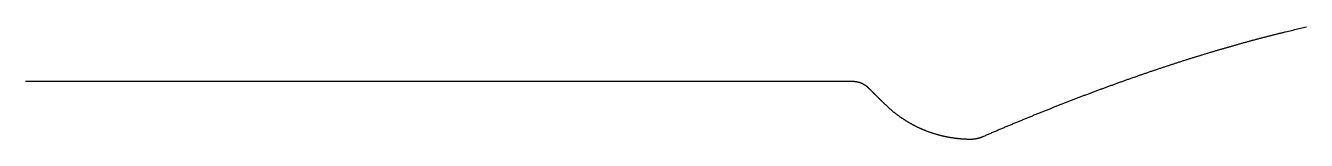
# Model space of a CAD drawing. Header units: metres. Extents: x -0.329 to 0.117, y 0.028 to 0.068.
import ezdxf

# ---------------------------------------------------------------- set-up
doc = ezdxf.new("R2010")
doc.units = ezdxf.units.M

msp = doc.modelspace()

# ---------------------------------------------------------------- linework, layer by layer
for points in [[(0.00432, 0.02935), (0.00557, 0.02989), (0.00681, 0.03042), (0.00806, 0.03096), (0.0093, 0.03149), (0.01054, 0.03201), (0.01177, 0.03254), (0.01301, 0.03306), (0.01424, 0.03358), (0.01547, 0.03409), (0.0167, 0.0346), (0.01792, 0.03511), (0.01914, 0.03562), (0.02036, 0.03612), (0.02158, 0.03662), (0.0228, 0.03711), (0.02401, 0.0376), (0.02522, 0.03809), (0.02643, 0.03858), (0.02764, 0.03906), (0.02885, 0.03954), (0.03005, 0.04002), (0.03125, 0.0405), (0.03245, 0.04097), (0.03364, 0.04143), (0.03484, 0.0419), (0.03603, 0.04236), (0.03722, 0.04282), (0.0384, 0.04327), (0.03959, 0.04373), (0.04077, 0.04417), (0.04195, 0.04462), (0.04313, 0.04506), (0.04431, 0.0455), (0.04548, 0.04594), (0.04665, 0.04637), (0.04782, 0.0468), (0.04899, 0.04723), (0.05015, 0.04765), (0.05131, 0.04808), (0.05247, 0.04849), (0.05363, 0.04891), (0.05479, 0.04932), (0.05594, 0.04973), (0.05709, 0.05013), (0.05824, 0.05054), (0.05939, 0.05093), (0.06053, 0.05133), (0.06167, 0.05172), (0.06281, 0.05211), (0.06395, 0.0525), (0.06508, 0.05288), (0.06622, 0.05326), (0.06735, 0.05364), (0.06848, 0.05401), (0.0696, 0.05439), (0.07073, 0.05475), (0.07185, 0.05512), (0.07297, 0.05548), (0.07409, 0.05584), (0.0752, 0.05619), (0.07631, 0.05655), (0.07742, 0.05689), (0.07853, 0.05724), (0.07964, 0.05758), (0.08074, 0.05792), (0.08184, 0.05826), (0.08294, 0.05859), (0.08404, 0.05892), (0.08514, 0.05925), (0.08623, 0.05958), (0.08732, 0.0599), (0.08841, 0.06021), (0.08949, 0.06053), (0.09058, 0.06084), (0.09166, 0.06115), (0.09274, 0.06145), (0.09381, 0.06176), (0.09489, 0.06206), (0.09596, 0.06235), (0.09703, 0.06265), (0.0981, 0.06294), (0.09917, 0.06322), (0.10023, 0.06351), (0.10129, 0.06379), (0.10235, 0.06406), (0.10341, 0.06434), (0.10446, 0.06461), (0.10551, 0.06488), (0.10656, 0.06514), (0.10761, 0.0654), (0.10866, 0.06566), (0.1097, 0.06592), (0.11074, 0.06617), (0.11178, 0.06642), (0.11282, 0.06667), (0.11385, 0.06691), (0.11488, 0.06715), (0.11591, 0.06738), (0.11694, 0.06762)], [(-0.3291, 0.04865), (-0.32619, 0.04865), (-0.32328, 0.04865), (-0.32037, 0.04865), (-0.31746, 0.04865), (-0.31455, 0.04865), (-0.31164, 0.04865), (-0.30874, 0.04865), (-0.30583, 0.04865), (-0.30292, 0.04865), (-0.30001, 0.04865), (-0.2971, 0.04865), (-0.29419, 0.04865), (-0.29128, 0.04865), (-0.28838, 0.04865), (-0.28547, 0.04865), (-0.28256, 0.04865), (-0.27965, 0.04865), (-0.27674, 0.04865), (-0.27383, 0.04865), (-0.27092, 0.04865), (-0.26801, 0.04865), (-0.26511, 0.04865), (-0.2622, 0.04865), (-0.25929, 0.04865), (-0.25638, 0.04865), (-0.25347, 0.04865), (-0.25056, 0.04865), (-0.24765, 0.04865), (-0.24474, 0.04865), (-0.24184, 0.04865), (-0.23893, 0.04865), (-0.23602, 0.04865), (-0.23311, 0.04865), (-0.2302, 0.04865), (-0.22729, 0.04865), (-0.22438, 0.04865), (-0.22148, 0.04865), (-0.21857, 0.04865), (-0.21566, 0.04865), (-0.21275, 0.04865), (-0.20984, 0.04865), (-0.20693, 0.04865), (-0.20402, 0.04865), (-0.20111, 0.04865), (-0.19821, 0.04865), (-0.1953, 0.04865), (-0.19239, 0.04865), (-0.18948, 0.04865), (-0.18657, 0.04865), (-0.18366, 0.04865), (-0.18075, 0.04865), (-0.17784, 0.04865), (-0.17494, 0.04865), (-0.17203, 0.04865), (-0.16912, 0.04865), (-0.16621, 0.04865), (-0.1633, 0.04865), (-0.16039, 0.04865), (-0.15748, 0.04865), (-0.15458, 0.04865), (-0.15167, 0.04865), (-0.14876, 0.04865), (-0.14585, 0.04865), (-0.14294, 0.04865), (-0.14003, 0.04865), (-0.13712, 0.04865), (-0.13421, 0.04865), (-0.13131, 0.04865), (-0.1284, 0.04865), (-0.12549, 0.04865), (-0.12258, 0.04865), (-0.11967, 0.04865), (-0.11676, 0.04865), (-0.11385, 0.04865), (-0.11094, 0.04865), (-0.10804, 0.04865), (-0.10513, 0.04865), (-0.10222, 0.04865), (-0.09931, 0.04865), (-0.0964, 0.04865), (-0.09349, 0.04865), (-0.09058, 0.04865), (-0.08768, 0.04865), (-0.08477, 0.04865), (-0.08186, 0.04865), (-0.07895, 0.04865), (-0.07604, 0.04865), (-0.07313, 0.04865), (-0.07022, 0.04865), (-0.06731, 0.04865), (-0.06441, 0.04865), (-0.0615, 0.04865), (-0.05859, 0.04865), (-0.05568, 0.04865), (-0.05277, 0.04865), (-0.04986, 0.04865), (-0.04695, 0.04865), (-0.04404, 0.04865), (-0.04114, 0.04865)], [(-0.04114, 0.04865), (-0.04107, 0.04865), (-0.04101, 0.04864), (-0.04095, 0.04864), (-0.04089, 0.04864), (-0.04082, 0.04864), (-0.04076, 0.04864), (-0.0407, 0.04863), (-0.04064, 0.04863), (-0.04057, 0.04863), (-0.04051, 0.04862), (-0.04045, 0.04862), (-0.04039, 0.04861), (-0.04032, 0.0486), (-0.04026, 0.0486), (-0.0402, 0.04859), (-0.04014, 0.04858), (-0.04008, 0.04857), (-0.04001, 0.04857), (-0.03995, 0.04856), (-0.03989, 0.04855), (-0.03983, 0.04854), (-0.03977, 0.04853), (-0.03971, 0.04851), (-0.03964, 0.0485), (-0.03958, 0.04849), (-0.03952, 0.04848), (-0.03946, 0.04847), (-0.0394, 0.04845), (-0.03934, 0.04844), (-0.03928, 0.04842), (-0.03922, 0.04841), (-0.03916, 0.04839), (-0.0391, 0.04838), (-0.03904, 0.04836), (-0.03898, 0.04834), (-0.03892, 0.04833), (-0.03886, 0.04831), (-0.0388, 0.04829), (-0.03874, 0.04827), (-0.03868, 0.04825), (-0.03862, 0.04823), (-0.03856, 0.04821), (-0.0385, 0.04819), (-0.03844, 0.04817), (-0.03838, 0.04815), (-0.03832, 0.04813), (-0.03827, 0.0481), (-0.03821, 0.04808), (-0.03815, 0.04806), (-0.03809, 0.04803), (-0.03803, 0.04801), (-0.03798, 0.04798), (-0.03792, 0.04796), (-0.03786, 0.04793), (-0.03781, 0.04791), (-0.03775, 0.04788), (-0.03769, 0.04785), (-0.03764, 0.04783), (-0.03758, 0.0478), (-0.03752, 0.04777), (-0.03747, 0.04774), (-0.03741, 0.04771), (-0.03736, 0.04768), (-0.0373, 0.04765), (-0.03725, 0.04762), (-0.0372, 0.04759), (-0.03714, 0.04756), (-0.03709, 0.04753), (-0.03703, 0.04749), (-0.03698, 0.04746), (-0.03693, 0.04743), (-0.03688, 0.04739), (-0.03682, 0.04736), (-0.03677, 0.04733), (-0.03672, 0.04729), (-0.03667, 0.04726), (-0.03662, 0.04722), (-0.03656, 0.04718), (-0.03651, 0.04715), (-0.03646, 0.04711), (-0.03641, 0.04707), (-0.03636, 0.04704), (-0.03631, 0.047), (-0.03626, 0.04696), (-0.03622, 0.04692), (-0.03617, 0.04688), (-0.03612, 0.04684), (-0.03607, 0.0468), (-0.03602, 0.04676), (-0.03598, 0.04672), (-0.03593, 0.04668), (-0.03588, 0.04664), (-0.03583, 0.0466), (-0.03579, 0.04655), (-0.03574, 0.04651), (-0.0357, 0.04647), (-0.03565, 0.04642), (-0.03561, 0.04638), (-0.03556, 0.04634)], [(-0.03556, 0.04634), (-0.03551, 0.04628), (-0.03545, 0.04623), (-0.0354, 0.04617), (-0.03535, 0.04612), (-0.03529, 0.04607), (-0.03524, 0.04601), (-0.03518, 0.04596), (-0.03513, 0.0459), (-0.03507, 0.04585), (-0.03502, 0.04579), (-0.03496, 0.04574), (-0.03491, 0.04568), (-0.03486, 0.04563), (-0.0348, 0.04558), (-0.03475, 0.04552), (-0.03469, 0.04547), (-0.03464, 0.04541), (-0.03458, 0.04536), (-0.03453, 0.0453), (-0.03448, 0.04525), (-0.03442, 0.04519), (-0.03437, 0.04514), (-0.03431, 0.04509), (-0.03426, 0.04503), (-0.0342, 0.04498), (-0.03415, 0.04492), (-0.03409, 0.04487), (-0.03404, 0.04481), (-0.03399, 0.04476), (-0.03393, 0.0447), (-0.03388, 0.04465), (-0.03382, 0.0446), (-0.03377, 0.04454), (-0.03371, 0.04449), (-0.03366, 0.04443), (-0.0336, 0.04438), (-0.03355, 0.04432), (-0.0335, 0.04427), (-0.03344, 0.04422), (-0.03339, 0.04416), (-0.03333, 0.04411), (-0.03328, 0.04405), (-0.03322, 0.044), (-0.03317, 0.04394), (-0.03311, 0.04389), (-0.03306, 0.04383), (-0.03301, 0.04378), (-0.03295, 0.04373), (-0.0329, 0.04367), (-0.03284, 0.04362), (-0.03279, 0.04356), (-0.03273, 0.04351), (-0.03268, 0.04345), (-0.03263, 0.0434), (-0.03257, 0.04334), (-0.03252, 0.04329), (-0.03246, 0.04324), (-0.03241, 0.04318), (-0.03235, 0.04313), (-0.0323, 0.04307), (-0.03224, 0.04302), (-0.03219, 0.04296), (-0.03214, 0.04291), (-0.03208, 0.04286), (-0.03203, 0.0428), (-0.03197, 0.04275), (-0.03192, 0.04269), (-0.03186, 0.04264), (-0.03181, 0.04258), (-0.03175, 0.04253), (-0.0317, 0.04247), (-0.03165, 0.04242), (-0.03159, 0.04237), (-0.03154, 0.04231), (-0.03148, 0.04226), (-0.03143, 0.0422), (-0.03137, 0.04215), (-0.03132, 0.04209), (-0.03127, 0.04204), (-0.03121, 0.04198), (-0.03116, 0.04193), (-0.0311, 0.04188), (-0.03105, 0.04182), (-0.03099, 0.04177), (-0.03094, 0.04171), (-0.03088, 0.04166), (-0.03083, 0.0416), (-0.03078, 0.04155), (-0.03072, 0.04149), (-0.03067, 0.04144), (-0.03061, 0.04139), (-0.03056, 0.04133), (-0.0305, 0.04128), (-0.03045, 0.04122), (-0.03039, 0.04117), (-0.03034, 0.04111), (-0.03029, 0.04106), (-0.03023, 0.04101), (-0.03018, 0.04095)], [(-0.03018, 0.04095), (-0.02994, 0.04071), (-0.02969, 0.04048), (-0.02945, 0.04024), (-0.0292, 0.04001), (-0.02896, 0.03978), (-0.02871, 0.03955), (-0.02846, 0.03932), (-0.0282, 0.0391), (-0.02795, 0.03887), (-0.02769, 0.03865), (-0.02743, 0.03844), (-0.02717, 0.03822), (-0.02691, 0.038), (-0.02665, 0.03779), (-0.02638, 0.03758), (-0.02611, 0.03737), (-0.02585, 0.03717), (-0.02558, 0.03696), (-0.0253, 0.03676), (-0.02503, 0.03656), (-0.02475, 0.03636), (-0.02448, 0.03617), (-0.0242, 0.03598), (-0.02392, 0.03579), (-0.02364, 0.0356), (-0.02336, 0.03541), (-0.02307, 0.03523), (-0.02279, 0.03504), (-0.0225, 0.03486), (-0.02221, 0.03469), (-0.02192, 0.03451), (-0.02163, 0.03434), (-0.02134, 0.03417), (-0.02104, 0.034), (-0.02075, 0.03383), (-0.02045, 0.03367), (-0.02015, 0.03351), (-0.01986, 0.03335), (-0.01956, 0.0332), (-0.01925, 0.03304), (-0.01895, 0.03289), (-0.01865, 0.03274), (-0.01834, 0.03259), (-0.01804, 0.03245), (-0.01773, 0.03231), (-0.01742, 0.03217), (-0.01711, 0.03203), (-0.0168, 0.0319), (-0.01649, 0.03176), (-0.01618, 0.03164), (-0.01586, 0.03151), (-0.01555, 0.03138), (-0.01523, 0.03126), (-0.01491, 0.03114), (-0.0146, 0.03102), (-0.01428, 0.03091), (-0.01396, 0.0308), (-0.01364, 0.03069), (-0.01332, 0.03058), (-0.01299, 0.03048), (-0.01267, 0.03038), (-0.01235, 0.03028), (-0.01202, 0.03018), (-0.0117, 0.03009), (-0.01137, 0.02999), (-0.01105, 0.02991), (-0.01072, 0.02982), (-0.01039, 0.02974), (-0.01006, 0.02965), (-0.00973, 0.02958), (-0.0094, 0.0295), (-0.00907, 0.02943), (-0.00874, 0.02936), (-0.00841, 0.02929), (-0.00808, 0.02922), (-0.00774, 0.02916), (-0.00741, 0.0291), (-0.00708, 0.02904), (-0.00674, 0.02899), (-0.00641, 0.02894), (-0.00607, 0.02889), (-0.00574, 0.02884), (-0.0054, 0.02879), (-0.00507, 0.02875), (-0.00473, 0.02871), (-0.00439, 0.02868), (-0.00406, 0.02864), (-0.00372, 0.02861), (-0.00338, 0.02859), (-0.00304, 0.02856), (-0.00271, 0.02854), (-0.00237, 0.02852), (-0.00203, 0.0285), (-0.00169, 0.02848), (-0.00135, 0.02847), (-0.00102, 0.02846), (-0.00068, 0.02846), (-0.00034, 0.02845), (0, 0.02845)], [(0, 0.02845), (0.00004, 0.02845), (0.00009, 0.02845), (0.00013, 0.02845), (0.00018, 0.02845), (0.00022, 0.02845), (0.00027, 0.02845), (0.00031, 0.02846), (0.00036, 0.02846), (0.0004, 0.02846), (0.00045, 0.02846), (0.00049, 0.02846), (0.00054, 0.02846), (0.00058, 0.02847), (0.00063, 0.02847), (0.00067, 0.02847), (0.00072, 0.02847), (0.00076, 0.02848), (0.00081, 0.02848), (0.00085, 0.02848), (0.0009, 0.02849), (0.00094, 0.02849), (0.00099, 0.0285), (0.00103, 0.0285), (0.00108, 0.0285), (0.00112, 0.02851), (0.00116, 0.02851), (0.00121, 0.02852), (0.00125, 0.02852), (0.0013, 0.02853), (0.00134, 0.02853), (0.00139, 0.02854), (0.00143, 0.02855), (0.00148, 0.02855), (0.00152, 0.02856), (0.00157, 0.02856), (0.00161, 0.02857), (0.00165, 0.02858), (0.0017, 0.02858), (0.00174, 0.02859), (0.00179, 0.0286), (0.00183, 0.02861), (0.00188, 0.02861), (0.00192, 0.02862), (0.00196, 0.02863), (0.00201, 0.02864), (0.00205, 0.02865), (0.0021, 0.02866), (0.00214, 0.02866), (0.00218, 0.02867), (0.00223, 0.02868), (0.00227, 0.02869), (0.00232, 0.0287), (0.00236, 0.02871), (0.0024, 0.02872), (0.00245, 0.02873), (0.00249, 0.02874), (0.00254, 0.02875), (0.00258, 0.02876), (0.00262, 0.02877), (0.00267, 0.02878), (0.00271, 0.02879), (0.00275, 0.02881), (0.0028, 0.02882), (0.00284, 0.02883), (0.00288, 0.02884), (0.00293, 0.02885), (0.00297, 0.02886), (0.00301, 0.02888), (0.00306, 0.02889), (0.0031, 0.0289), (0.00314, 0.02892), (0.00318, 0.02893), (0.00323, 0.02894), (0.00327, 0.02895), (0.00331, 0.02897), (0.00336, 0.02898), (0.0034, 0.029), (0.00344, 0.02901), (0.00348, 0.02902), (0.00353, 0.02904), (0.00357, 0.02905), (0.00361, 0.02907), (0.00365, 0.02908), (0.0037, 0.0291), (0.00374, 0.02911), (0.00378, 0.02913), (0.00382, 0.02915), (0.00386, 0.02916), (0.00391, 0.02918), (0.00395, 0.02919), (0.00399, 0.02921), (0.00403, 0.02923), (0.00407, 0.02924), (0.00411, 0.02926), (0.00416, 0.02928), (0.0042, 0.02929), (0.00424, 0.02931), (0.00428, 0.02933), (0.00432, 0.02935)]]:
    msp.add_spline(points, degree=3)

doc.saveas('drawing.dxf')
